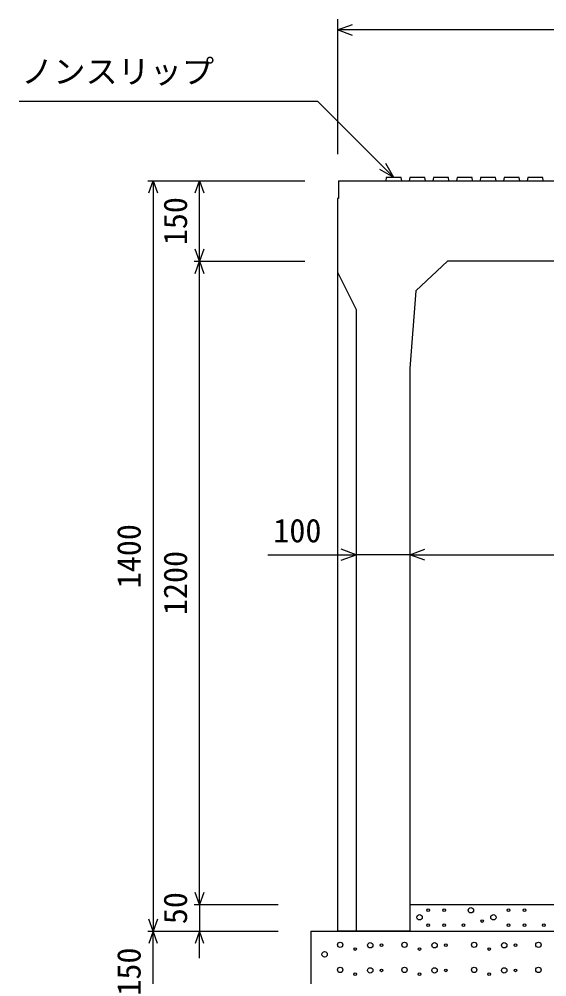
# Model space of a CAD drawing. Units: millimetres, scale not verified. Extents: x -16800 to 16800, y -5940 to 5940.
# Drawn here: x 1321 to 2306, y -1897 to -110 of the extents above; entities that cross this region are included whole.
import ezdxf
from ezdxf.enums import TextEntityAlignment as Align

# ---------------------------------------------------------------- set-up
doc = ezdxf.new("R2010")
doc.units = ezdxf.units.MM
doc.header["$LTSCALE"] = 20
for name, color, linetype, lineweight in [('0-0_DIM', 7, 'Continuous', 25), ('0-2_HATCH', 6, 'Continuous', 25), ('0-5_OUTLINE', 3, 'Continuous', 25)]:
    doc.layers.add(name, color=color, linetype=linetype, lineweight=lineweight)
doc.styles.add('ＭＳ ゴシック', font='')
doc.styles.get('ＭＳ ゴシック').set_extended_font_data('MS Gothic')

msp = doc.modelspace()

# ---------------------------------------------------------------- linework, layer by layer
at = {"layer": '0-0_DIM'}
for p, q in [((1915, -109.92), (1915, -361.66)), ((2885, -129.92), (1915, -129.92)), ((1320.9, -262.95), (1877.79, -262.95)), ((2020, -405.16), (1877.79, -262.95)), ((2020, -405.16), (1994.02, -390.16)), ((2020, -405.16), (2005, -379.18)), ((1560.8, -411.66), (1854.13, -411.66)), ((1570.8, -411.66), (1570.8, -1811.66)), ((1657.46, -561.66), (1657.46, -411.66)), ((1647.46, -561.66), (1854.13, -561.66)), ((1657.46, -1761.66), (1657.46, -561.66)), ((1784.94, -1109.14), (1950, -1109.14)), ((2050, -1109.14), (1950, -1109.14)), ((2050, -1109.14), (2750, -1109.14)), ((1647.46, -1761.66), (1804.13, -1761.66)), ((1657.46, -1761.66), (1657.46, -1811.66)), ((1560.8, -1811.66), (1804.13, -1811.66)), ((1570.8, -1961.66), (1570.8, -1811.66)), ((1657.46, -1861.66), (1657.46, -1811.66))]:
    msp.add_line(p, q, dxfattribs=at)
for points in [[(1943.23, -140.18), (1915.04, -129.92), (1943.23, -119.66)], [(1562.59, -434.21), (1570.8, -411.66), (1579.01, -434.21)], [(1649.26, -434.21), (1657.46, -411.66), (1665.67, -434.21)], [(1665.67, -539.11), (1657.46, -561.66), (1649.26, -539.11)], [(1649.26, -584.21), (1657.46, -561.66), (1665.67, -584.21)], [(1921.81, -1119.4), (1950, -1109.14), (1921.81, -1098.88)], [(2078.19, -1119.4), (2050, -1109.14), (2078.19, -1098.88)], [(1665.67, -1739.11), (1657.46, -1761.66), (1649.26, -1739.11)], [(1579.01, -1789.11), (1570.8, -1811.66), (1562.59, -1789.11)], [(1579.01, -1834.21), (1570.8, -1811.66), (1562.59, -1834.21)], [(1665.67, -1834.21), (1657.46, -1811.66), (1649.26, -1834.21)]]:
    msp.add_lwpolyline(points, dxfattribs=at)
at = {"layer": '0-2_HATCH'}
for points in [[(2035, -411.66), (2034, -405.16), (2006, -405.16), (2005, -411.66)], [(2079, -411.66), (2078, -405.16), (2050, -405.16), (2049, -411.66)], [(2123, -411.66), (2122, -405.16), (2094, -405.16), (2093, -411.66)], [(2167, -411.66), (2166, -405.16), (2138, -405.16), (2137, -411.66)], [(2211, -411.66), (2210, -405.16), (2182, -405.16), (2181, -411.66)], [(2255, -411.66), (2254, -405.16), (2226, -405.16), (2225, -411.66)], [(2299, -411.66), (2298, -405.16), (2270, -405.16), (2269, -411.66)]]:
    msp.add_lwpolyline(points, dxfattribs=at)
for centre, radius in [((2163.88, -1772.35), 5), ((2068.08, -1785.48), 5), ((2083.97, -1772.35), 2.5), ((2113.97, -1772.35), 2.5), ((2205.93, -1785.48), 5), ((2233.97, -1772.35), 2.5), ((2263.97, -1772.35), 2.5), ((2083.97, -1800.36), 2.5), ((2113.97, -1800.36), 2.5), ((2149.86, -1800.36), 2.5), ((2184.9, -1792.49), 2.5), ((2233.97, -1800.36), 2.5), ((2263.97, -1800.36), 2.5), ((2299.86, -1800.36), 2.5), ((1919.97, -1836.81), 5), ((1976.04, -1837.68), 5), ((1997.07, -1837.68), 2.5), ((2039.97, -1836.81), 5), ((2096.04, -1837.68), 5), ((2117.07, -1837.68), 2.5), ((2169.97, -1836.81), 5), ((2226.04, -1837.68), 5), ((2247.07, -1837.68), 2.5), ((2289.97, -1836.81), 5), ((1890.94, -1854.58), 5), ((1948.01, -1844.69), 2.5), ((2068.01, -1844.69), 2.5), ((2198.01, -1844.69), 2.5), ((1919.97, -1883.61), 5), ((1948.01, -1891.49), 2.5), ((1976.04, -1884.48), 5), ((1997.07, -1884.48), 2.5), ((2039.97, -1883.61), 5), ((2068.01, -1891.49), 2.5), ((2096.04, -1884.48), 5), ((2117.07, -1884.48), 2.5), ((2169.97, -1883.61), 5), ((2198.01, -1891.49), 2.5), ((2226.04, -1884.48), 5), ((2247.07, -1884.48), 2.5), ((2289.97, -1883.61), 5)]:
    msp.add_circle(centre, radius, dxfattribs=at)
at = {"layer": '0-5_OUTLINE'}
for p, q in [((1917, -411.66), (2400, -411.66)), ((1917, -411.66), (1917, -444.66)), ((1915, -444.66), (1915, -1811.66)), ((1917, -444.66), (1915, -444.66)), ((2060.89, -616.51), (2120, -561.66)), ((2680, -561.66), (2120, -561.66)), ((1915, -581.66), (1950, -651.66)), ((2060.89, -616.51), (2050, -761.66)), ((1950, -651.66), (1950, -1811.66)), ((2050, -761.66), (2050, -1811.66)), ((2050, -1761.66), (2750, -1761.66)), ((1865, -1811.66), (1865, -1961.66)), ((1865, -1811.66), (2935, -1811.66)), ((2050, -1811.66), (1915, -1811.66))]:
    msp.add_line(p, q, dxfattribs=at)

# ---------------------------------------------------------------- texts
at = {"layer": '0-0_DIM', "style": 'ＭＳ ゴシック'}
for s, p in [('ノンスリップ', (1324.75, -242.77)), ('100', (1795.22, -1099.14))]:
    msp.add_text(s, height=43.99, dxfattribs=at).set_placement(p, align=Align.BOTTOM_LEFT)
for s, p in [('150', (1647.46, -531.66)), ('1400', (1560.8, -1171.66)), ('1200', (1647.46, -1221.66)), ('50', (1647.46, -1798.34)), ('150', (1560.8, -1931.66))]:
    msp.add_text(s, height=43.99, rotation=90, dxfattribs=at).set_placement(p, align=Align.BOTTOM_LEFT)

doc.saveas('drawing.dxf')
